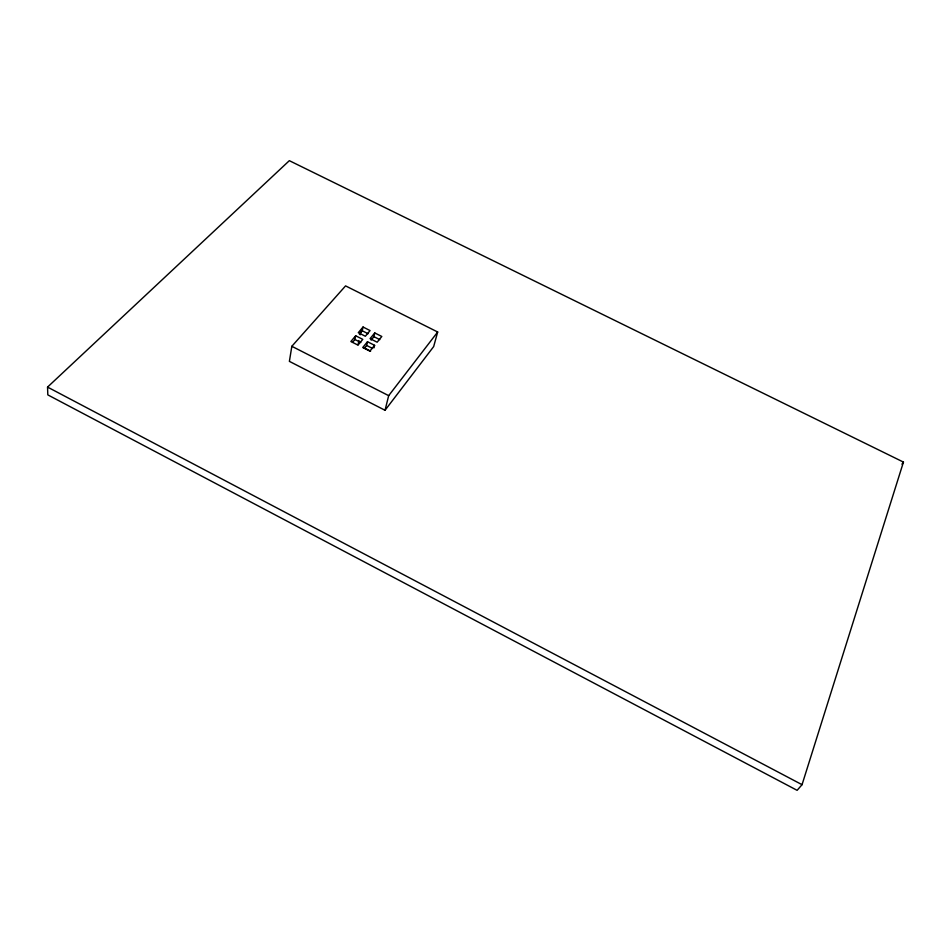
<?xml version="1.0" encoding="UTF-8"?>
<svg xmlns="http://www.w3.org/2000/svg" width="951" height="951" viewBox="0 0 951 951"><rect width="100%" height="100%" fill="white"/><g stroke="black" fill="none" stroke-linecap="round" stroke-linejoin="round"><path stroke-width="1.43" d="M291.838 346.295L289.389 361.368L385.036 410.273L433.668 346.58L437.674 332.006L345.57 285.894L291.838 346.295L388.674 395.652L385.036 410.273M352.488 342.396L354.901 339.519L355.698 335.774L362.771 339.352L357.98 345.118L350.86 341.516L355.698 335.774M358.04 344.738L358.943 340.494M360.167 334.835L361.071 330.579M359.383 334.17L362.236 330.782L363.044 327.025L370.07 330.579L365.35 336.25L358.289 332.684L363.044 327.025M364.292 348.363L366.67 345.475L367.502 341.73L374.599 345.32L374.04 347.804M371.104 340.089L373.921 336.678L374.765 332.945L381.815 336.488L377.143 342.205L370.07 338.627L374.765 332.945M802.05 784.682L903.45 462.091L289.342 160.671L47.55 387.093L47.812 394.879L797.116 790.329L802.05 784.682L47.55 387.093M901.952 464.183L903.45 462.091M388.674 395.652L437.674 332.006M374.599 345.32L369.856 351.133L362.723 347.519L367.502 341.73M362.236 330.782L368.073 333.718M373.921 336.678L379.782 339.626M354.901 339.519L360.786 342.491M366.67 345.475L372.566 348.458M364.328 347.923L370.617 351.109"/></g></svg>
